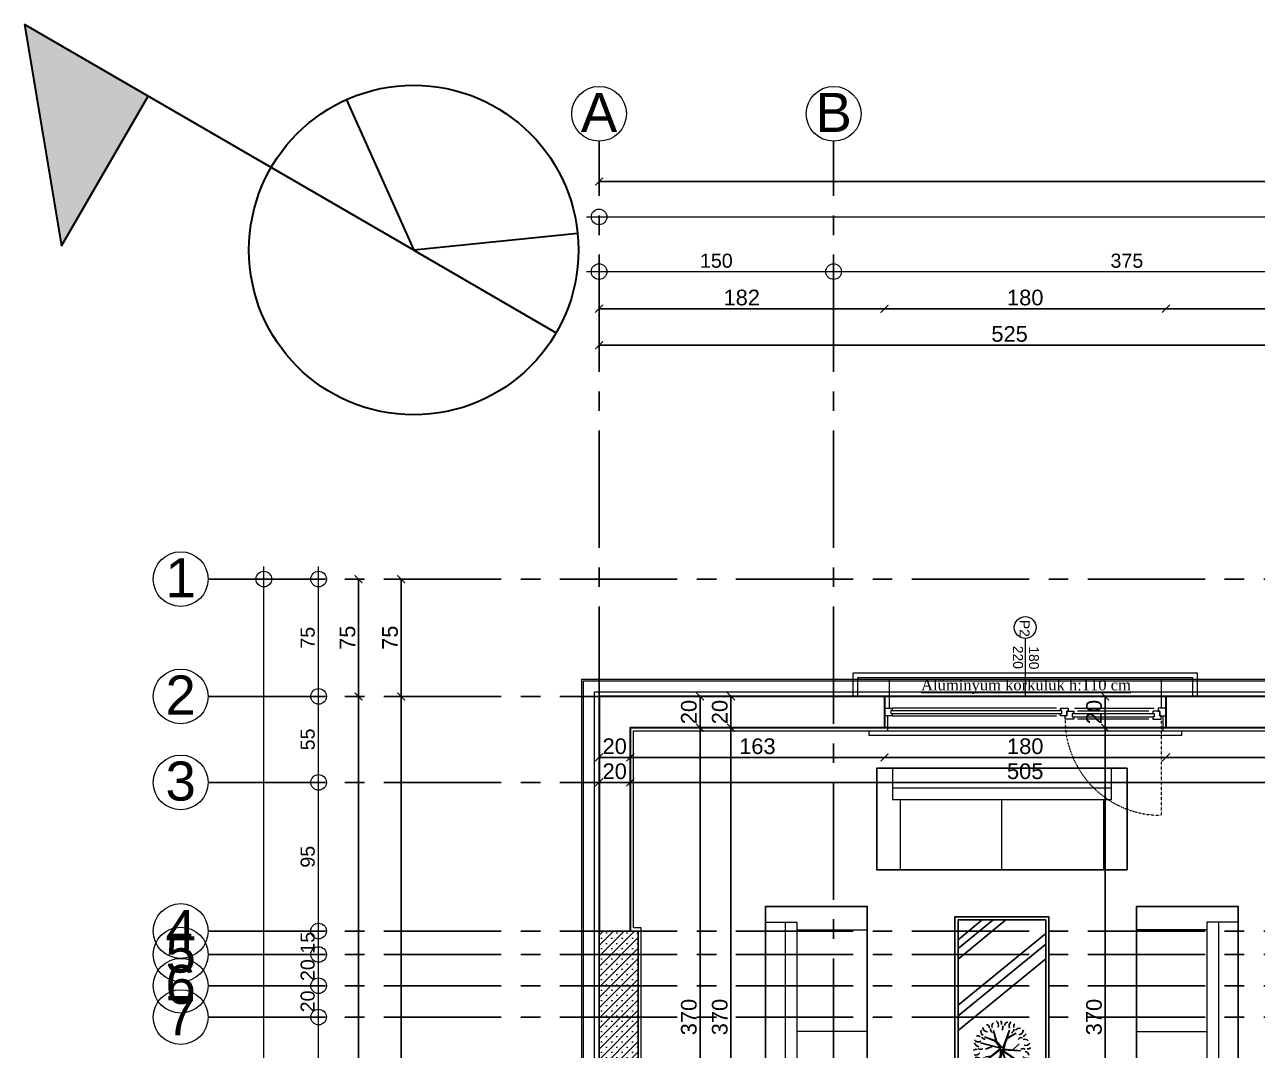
# Model space of a CAD drawing. Header units: millimetres. Extents: x 2778 to 13672, y 1832 to 5175.
# Drawn here: x 8289 to 9077, y 4519 to 5175 of the extents above; entities that cross this region are included whole.
import ezdxf

# ---------------------------------------------------------------- set-up
doc = ezdxf.new("R2010")
doc.units = ezdxf.units.MM
for name, pattern in [('CENTER2', [112.5, 75, -12.5, 12.5, -12.5]), ('DASHDOT2', [12.7, 6.35, -3.175, 0, -3.175]), ('DOTX2', [0.5, 0, -0.5])]:
    doc.linetypes.add(name, pattern=pattern)
for name, color, linetype in [('7-DCR-FRN', 8, 'Continuous'), ('İÇÖLÇÜ', 7, 'Continuous'), ('Panel', 7, 'Continuous'), ('Standart', 7, 'Continuous'), ('Ölçülendirme', 7, 'Continuous')]:
    doc.layers.add(name, color=color, linetype=linetype)
for name, color, linetype, lineweight in [('aks', 251, 'DASHDOT2', 35), ('duvar', 232, 'Continuous', 30), ('görünüş', 201, 'Continuous', 18), ('ince', 37, 'Continuous', 0), ('iz', 1, 'DOTX2', 20), ('pencere', 4, 'Continuous', 18), ('sıva dış', 30, 'Continuous', 9), ('sıva iç', 21, 'Continuous', 0), ('yalıtım', 107, 'Continuous', 0), ('yazı', 11, 'Continuous', 20), ('ÖLÇÜ İÇ', 7, 'Continuous', 9)]:
    doc.layers.add(name, color=color, linetype=linetype, lineweight=lineweight)
doc.styles.add('arial_1_18', font='arial.ttf', dxfattribs={"height": 0.2})
doc.styles.get("Standard").update_dxf_attribs({"font": 'arial.ttf'})
doc.styles.add('Times roman', font='times.ttf')
doc.dimstyles.new('zulay iç ölçü', dxfattribs={"dimtxt": 10, "dimasz": 5, "dimexe": 0.18, "dimexo": 0, "dimgap": 2, "dimtad": 3, "dimdec": 0, "dimzin": 0, "dimdsep": 46, "dimtxsty": 'Standard', "dimblk": 'ARCHTICK', "dimcen": 0.09, "dimse1": 1, "dimse2": 1, "dimadec": 0, "dimazin": 0, "dimtfac": 1, "dimtdec": 0, "dimtix": 1, "dimtofl": 0, "dimtmove": 0, "dimatfit": 3, "dimldrblk": 'ARCHTICK', "dimfxl": 1, "dimtolj": 1, "dimtzin": 0, "dimarcsym": 0})

# ---------------------------------------------------------------- blocks, each defined once
blk = doc.blocks.new('IDE242Entity413')
at = {"layer": 'Panel', "linetype": 'Continuous', "lineweight": 5}
h = blk.add_hatch(dxfattribs=at)
h.set_pattern_fill('SACNCR', color=163, scale=50, style=0)
h.set_pattern_definition([(45, (0, 0), (-3.314563, 3.314563), []), (45, (3.3146, 0), (-3.314563, 3.314563), [0, -4.6875])])
h.paths.add_polyline_path([(0, 1955), (0, 2105), (25, 2105), (25, 1955)])
blk = doc.blocks.new('IDE242Entity415')
at = {"layer": 'Panel', "color": 164, "linetype": 'Continuous', "lineweight": -3}
blk.add_lwpolyline([(25, 1955), (25, 2105)], dxfattribs=at)
blk = doc.blocks.new('IDE242Entity416')
at = {"layer": 'Panel', "color": 164, "linetype": 'Continuous', "lineweight": -3}
blk.add_lwpolyline([(25, 2105), (0, 2105)], dxfattribs=at)
blk = doc.blocks.new('IDE242Entity417')
at = {"layer": 'Panel', "color": 164, "linetype": 'Continuous', "lineweight": -3}
blk.add_lwpolyline([(0, 1955), (0, 2105)], dxfattribs=at)
blk = doc.blocks.new('IDE242Entity1386')
at = {"layer": 'Ölçülendirme', "color": 1, "linetype": 'Continuous', "lineweight": 5}
for points in [[(-8, 2693), (3268, 2693)], [(-8, 2658), (3268, 2658)]]:
    blk.add_lwpolyline(points, dxfattribs=at)
for centre in [(0, 2693), (0, 2658), (150, 2658)]:
    blk.add_circle(centre, 5, dxfattribs=at)
at = {"layer": 'Ölçülendirme', "color": 1, "linetype": 'Continuous', "lineweight": 5, "style": 'arial_1_18'}
for s, p in [('150', (64.51, 2660.5)), ('375', (327.01, 2660.5))]:
    blk.add_text(s, height=9, dxfattribs=at).set_placement(p)
blk = doc.blocks.new('_ArchTick')
at = {"color": 0, "linetype": 'ByBlock', "const_width": 0.15}
blk.add_lwpolyline([(-0.5, -0.5), (0.5, 0.5)], dxfattribs=at)
blk = doc.blocks.new('*D2696')
at = {"layer": 'Defpoints', "color": 0, "transparency": 16777216}
for p in [(8656.17, 5074.42), (8656.17, 5074.42), (13386.17, 5074.42)]:
    blk.add_point(p, dxfattribs=at)
at = {"layer": 'ÖLÇÜ İÇ', "color": 0, "lineweight": -2, "transparency": 16777216}
blk.add_line((13386.17, 5074.42), (8656.17, 5074.42), dxfattribs=at)
at = {"layer": 'ÖLÇÜ İÇ', "color": 0, "lineweight": -2, "transparency": 16777216, "xscale": 5, "yscale": 5, "zscale": 5, "rotation": 180}
blk.add_blockref('_ArchTick', (8656.17, 5074.42), dxfattribs=at)
at = {"layer": 'ÖLÇÜ İÇ', "color": 0, "lineweight": -2, "transparency": 16777216, "xscale": 5, "yscale": 5, "zscale": 5}
blk.add_blockref('_ArchTick', (13386.17, 5074.42), dxfattribs=at)
at = {"layer": 'ÖLÇÜ İÇ', "color": 0, "transparency": 16777216, "insert": (11021.17, 5081.52), "char_height": 10, "attachment_point": 5}
blk.add_mtext('\\A1;4730', dxfattribs=at)
blk = doc.blocks.new('IDE941Entity3925')
at = {"layer": 'Ölçülendirme', "color": 1, "linetype": 'Continuous', "lineweight": 5}
for points in [[(2877, -8), (2877, 2338)], [(2912, -8), (2912, 2338)]]:
    blk.add_lwpolyline(points, dxfattribs=at)
for centre in [(2877, 2330), (2912, 2330), (2912, 2255), (2912, 2200), (2912, 2105), (2912, 2090), (2912, 2070), (2912, 2050)]:
    blk.add_circle(centre, 5, dxfattribs=at)
at = {"layer": 'Ölçülendirme', "color": 1, "linetype": 'Continuous', "lineweight": 5, "style": 'arial_1_18'}
for s, p in [('75', (2909.5, 2285.51)), ('55', (2909.5, 2220.51)), ('95', (2909.5, 2145.51)), ('15', (2909.5, 2090.51)), ('20', (2909.5, 2073.01)), ('20', (2909.5, 2053.01))]:
    blk.add_text(s, height=9, rotation=90, dxfattribs=at).set_placement(p)
blk = doc.blocks.new('WWE')
at = {"layer": 'duvar'}
for p, q in [((1010460.07, -375776.08), (1010460.07, -375756.08)), ((1010640.07, -375776.08), (1010640.07, -375756.08))]:
    blk.add_line(p, q, dxfattribs=at)
at = {"layer": 'görünüş'}
for p, q in [((1010450.07, -375754.08), (1010450.07, -375751.08)), ((1010450.07, -375751.08), (1010650.07, -375751.08)), ((1010650.07, -375754.08), (1010650.07, -375751.08))]:
    blk.add_line(p, q, dxfattribs=at)
at = {"layer": 'ince'}
for p, q in [((1010519.07, -375763.08), (1010468.57, -375763.08)), ((1010519.07, -375765.08), (1010468.57, -375765.08)), ((1010471.07, -375761.58), (1010516.57, -375761.58)), ((1010471.07, -375766.58), (1010516.57, -375766.58)), ((1010635.07, -375765.08), (1010527.57, -375765.08)), ((1010635.07, -375767.08), (1010527.57, -375767.08)), ((1010635.07, -375763.58), (1010530.07, -375763.58)), ((1010518.57, -375768.58), (1010467.57, -375768.58)), ((1010530.07, -375768.58), (1010635.07, -375768.58))]:
    blk.add_line(p, q, dxfattribs=at)
at = {"layer": 'iz', "ltscale": 0.1}
for p, q in [((1010463.09, -375761.55), (1010463.09, -375700.05)), ((1010640.07, -375756.08), (1010460.07, -375756.08)), ((1010460.07, -375776.08), (1010640.07, -375776.08))]:
    blk.add_line(p, q, dxfattribs=at)
blk.add_arc((1010463.44, -375761.18), 61.13, 359.63152, 90.32293, dxfattribs=at)
at = {"layer": 'pencere'}
for p, q in [((1010464.07, -375763.58), (1010460.07, -375763.58)), ((1010468.57, -375761.58), (1010463.07, -375761.58)), ((1010463.07, -375761.58), (1010463.07, -375763.58)), ((1010463.07, -375763.58), (1010464.07, -375763.58)), ((1010464.07, -375766.58), (1010464.07, -375763.58)), ((1010464.07, -375763.58), (1010464.07, -375766.58)), ((1010465.07, -375766.58), (1010464.07, -375766.58)), ((1010464.07, -375766.58), (1010468.57, -375766.58)), ((1010465.07, -375768.58), (1010465.07, -375766.58)), ((1010467.57, -375765.08), (1010467.57, -375763.08)), ((1010467.57, -375763.08), (1010468.57, -375763.08)), ((1010468.57, -375765.08), (1010467.57, -375765.08)), ((1010468.57, -375763.08), (1010468.57, -375761.58)), ((1010468.57, -375766.58), (1010468.57, -375765.08)), ((1010519.07, -375763.08), (1010519.07, -375761.58)), ((1010519.07, -375761.58), (1010524.57, -375761.58)), ((1010520.07, -375763.08), (1010519.07, -375763.08)), ((1010519.07, -375766.58), (1010519.07, -375765.08)), ((1010519.07, -375765.08), (1010520.07, -375765.08)), ((1010523.57, -375766.58), (1010519.07, -375766.58)), ((1010520.07, -375765.08), (1010520.07, -375763.08)), ((1010522.57, -375768.58), (1010522.57, -375766.58)), ((1010522.57, -375766.58), (1010523.57, -375766.58)), ((1010523.57, -375766.58), (1010523.57, -375763.58)), ((1010523.57, -375763.58), (1010527.57, -375763.58)), ((1010524.57, -375763.58), (1010523.57, -375763.58)), ((1010523.57, -375763.58), (1010523.57, -375766.58)), ((1010524.57, -375761.58), (1010524.57, -375763.58)), ((1010527.57, -375765.08), (1010526.57, -375765.08)), ((1010526.57, -375765.08), (1010526.57, -375767.08)), ((1010526.57, -375767.08), (1010527.57, -375767.08)), ((1010527.57, -375763.58), (1010527.57, -375765.08)), ((1010527.57, -375767.08), (1010527.57, -375768.58)), ((1010635.07, -375765.08), (1010635.07, -375763.58)), ((1010635.07, -375763.58), (1010635.07, -375763.58)), ((1010635.07, -375763.58), (1010640.07, -375763.58)), ((1010636.07, -375765.08), (1010635.07, -375765.08)), ((1010635.07, -375768.58), (1010635.07, -375767.08)), ((1010635.07, -375767.08), (1010636.07, -375767.08)), ((1010636.07, -375767.08), (1010636.07, -375765.08)), ((1010460.07, -375768.58), (1010465.07, -375768.58)), ((1010527.57, -375768.58), (1010522.57, -375768.58)), ((1010640.07, -375768.58), (1010635.07, -375768.58)), ((1010635.07, -375768.58), (1010635.07, -375768.58))]:
    blk.add_line(p, q, dxfattribs=at)
at = {"layer": 'sıva dış'}
for p, q in [((1010463.07, -375787.08), (1010463.07, -375768.58)), ((1010637.07, -375787.08), (1010637.07, -375768.58))]:
    blk.add_line(p, q, dxfattribs=at)
at = {"layer": 'sıva iç'}
for p, q in [((1010462.07, -375763.58), (1010462.07, -375754.08)), ((1010638.07, -375763.58), (1010638.07, -375754.08))]:
    blk.add_line(p, q, dxfattribs=at)
at = {"layer": 'sıva iç', "color": 1}
for p, q in [((1010440.07, -375791.08), (1010440.07, -375776.08)), ((1010443.07, -375788.08), (1010443.07, -375776.08)), ((1010450.07, -375776.08), (1010450.07, -375776.08)), ((1010657.07, -375776.08), (1010657.07, -375788.08)), ((1010660.07, -375776.08), (1010660.07, -375791.08)), ((1010462.68, -375791.08), (1010440.07, -375791.08)), ((1010462.68, -375788.08), (1010443.07, -375788.08)), ((1010657.07, -375788.08), (1010462.68, -375788.08)), ((1010660.07, -375791.08), (1010462.68, -375791.08))]:
    blk.add_line(p, q, dxfattribs=at)
at = {"layer": 'yazı'}
blk.add_line((1010550.07, -375813.13), (1010550.07, -375776.08), dxfattribs=at)
blk.add_circle((1010550.07, -375820.13), 7, dxfattribs=at)
at = {"layer": 'yazı', "style": 'Times roman'}
blk.add_text('%%UAlüminyum korkuluk h:110 cm', height=6.9967, rotation=180, dxfattribs=at).set_placement((1010616.65, -375779.95))
at = {"layer": 'yazı'}
for s, p in [('180', (1010547.68, -375808.07)), ('220', (1010557.83, -375808.39)), ('P2', (1010553.61, -375824.95))]:
    blk.add_text(s, height=6.328, rotation=90, dxfattribs=at).set_placement(p)
blk = doc.blocks.new('*U35')
at = {"layer": '7-DCR-FRN'}
for p, q in [((-13.15, 58), (-28, 45.86)), ((-0.88, 58), (-28, 35.83)), ((-6.49, 58), (-28, 40.42)), ((28, 58), (-28, 58)), ((-28, 58), (-28, -58)), ((28, -58), (28, 58)), ((0, 24.95), (-10.54, 32.22)), ((-10.54, 32.22), (-0.13, 25.6)), ((-5.99, 29.58), (-7.12, 33.35)), ((-0.13, 25.6), (-2.57, 31.88)), ((-2.57, 31.88), (0.26, 25.6)), ((0.26, 25.6), (1.41, 37.17)), ((6.31, 36.53), (0.64, 29.93)), ((0.64, 29.93), (4.84, 31.63)), ((1.67, 37.69), (0.65, 24.69)), ((0.65, 24.69), (11.81, 33.07)), ((11.81, 33.07), (0.78, 24.08)), ((1.41, 37.17), (1.16, 29.54)), ((1.16, 29.54), (6.31, 36.53)), ((-1.17, 24.69), (-12.05, 25.72)), ((-12.05, 25.72), (0, 24.95)), ((-6.77, 25.25), (-11.09, 21.12)), ((-4.89, 12.51), (-0.78, 24.56)), ((-0.65, 23.95), (-4.89, 12.51)), ((-0.78, 24.56), (-3.46, 17.28)), ((-2.81, 18.14), (-1.17, 24.69)), ((2.56, 20.36), (-0.65, 23.95)), ((3.38, 19.62), (0.39, 23.95)), ((0.39, 23.95), (2.56, 20.36)), ((13.61, 20.5), (0.65, 24.08)), ((0.65, 24.08), (4.25, 19.5)), ((0.78, 24.08), (13.61, 20.5)), ((5.63, 22.62), (10.52, 24.7)), ((6.96, 29.2), (10.52, 29.43)), ((-9.22, 14.41), (-2.81, 18.14)), ((-3.46, 17.28), (-9.22, 14.41)), ((5.38, 12.78), (3.38, 19.62)), ((11.05, 16.64), (3.99, 19.24)), ((3.99, 19.24), (5.38, 12.78)), ((4.25, 19.5), (11.05, 16.64)), ((28, 12.76), (-28, -33.02)), ((28, 3.34), (-28, -42.44)), ((28, -3.59), (-28, -49.37)), ((28, -33.01), (-2.56, -58)), ((28, -39.69), (5.6, -58)), ((28, -45.34), (12.52, -58)), ((-28, -58), (28, -58))]:
    blk.add_line(p, q, dxfattribs=at)
blk.add_lwpolyline([(-30, 60), (-30, -60), (30, -60), (30, 60)], close=True, dxfattribs=at)
blk.add_lwpolyline([(-30, 60), (-30, -60), (30, -60), (30, 60)], close=True, dxfattribs=at)
at = {"layer": '7-DCR-FRN', "extrusion": (0, 0, -1)}
for centre, major_axis, start_param, end_param in [((-10.42, 37.44), (1.76, 1.76), -0.540488, 0.582887), ((-9.63, 40.39), (2.99, 2.99), 0.495607, 1.356514), ((0.32, 41.56), (2.97, 2.97), 3.119665, 4.17552), ((-1.97, 41.19), (1.37, 1.37), -0.168576, 1.180577), ((2.26, 37.93), (-1.73, 1.73), 4.894894, 6.209265), ((0.94, 42.5), (2.13, 2.13), 0.99899, 2.174975), ((7.63, 39.52), (-2.18, 2.18), 4.963816, 6.399957), ((6.98, 39.87), (-1.18, 1.18), 1.775821, 3.472355), ((-15.38, 31.6), (-1.17, 1.17), 0.260288, 1.930326), ((-10.78, 35.44), (-1.67, 1.67), 4.494462, 5.97098), ((-12.71, 29.84), (-1.73, 1.73), 0.71489, 2.029848), ((-8.38, 39.81), (3.08, 3.08), 2.534785, 3.58455), ((-5.15, 37.17), (1.5, 1.5), 2.597457, 4.255739), ((5.86, 36.89), (1.46, 1.46), 0.588849, 2.139269), ((10.9, 35.62), (-1.52, 1.52), 5.94085, 7.533141), ((11.13, 32.71), (-1.65, 1.65), 2.748968, 4.071251), ((10.51, 36.89), (-2.14, 2.14), 2.412933, 3.806953), ((15.17, 33.03), (0.963, 0.963), 3.637708, 5.574611), ((-16.74, 22.85), (1.17, 1.17), 4.417954, 5.883919), ((-16, 27.21), (-2.4, 2.4), 0.343258, 1.666965), ((-14.78, 28.65), (1.72, 1.72), 2.359421, 3.812742), ((-13.29, 26.69), (1.7, 1.7), 1.811769, 3.074319), ((13.49, 22.17), (-1.83, 1.83), 0.269504, 1.469985), ((15.94, 32.92), (2.21, 2.21), 2.001057, 3.151731), ((16.74, 25.48), (2.09, 2.09), 4.465952, 5.85576), ((16.53, 27.04), (1.65, 1.65), 1.556652, 2.67951), ((-15.15, 19.26), (2.13, 2.13), 4.435356, 5.7884), ((-14.51, 21.04), (1.97, 1.97), 2.029873, 3.258277), ((-13.63, 14.85), (1.1, 1.1), 3.912813, 5.455212), ((-12.55, 19.63), (-1.68, 1.68), 2.857787, 4.168751), ((10.84, 15.96), (1.63, 1.63), -0.835936, 0.386912), ((15.1, 17.31), (-1.9, 1.9), 0.1729, 1.85548), ((15.62, 18.16), (-1.52, 1.52), 3.608489, 4.799895), ((14.15, 19.74), (2.41, 2.41), -0.596761, 0.530229), ((-10.22, 11.93), (-2.53, 2.53), 5.610896, 6.838603), ((-11.12, 14.28), (-2.11, 2.11), 3.030383, 4.209272), ((-9.53, 9.98), (1.4, 1.4), 0.378865, 1.679355), ((-5.56, 12), (-1.53, 1.53), 5.385771, 6.799513), ((-9.2, 9.93), (-3.22, 3.22), 2.096822, 3.023848), ((-4.24, 9.84), (-1.84, 1.84), 2.447851, 3.758583), ((1.67, 10.9), (1.64, 1.64), 3.381045, 4.65182), ((2.08, 7.93), (1.36, 1.36), 3.048732, 4.380826), ((5.54, 9.37), (2.37, 2.37), 2.915554, 4.30502), ((3.55, 9.86), (-1.98, 1.98), 1.99053, 3.233966), ((4.4, 11.7), (2.09, 2.09), -0.212594, 0.90159), ((9.55, 10.6), (-1.07, 1.07), 3.690915, 5.731825), ((9.15, 10.24), (-2.32, 2.32), 0.812708, 2.215848), ((11.02, 13.49), (-1.7, 1.7), 1.193932, 2.764391)]:
    blk.add_ellipse(centre, major_axis=major_axis, ratio=1, start_param=start_param, end_param=end_param, dxfattribs=at)
blk = doc.blocks.new('*U27')
at = {"layer": '7-DCR-FRN'}
blk.add_lwpolyline([(0, 10), (160, 10), (160, 75), (0, 75)], close=True, dxfattribs=at)
at = {"layer": '7-DCR-FRN', "lineweight": 9, "flags": 128}
blk.add_lwpolyline([(0, 10), (160, 10), (160, 75), (0, 75)], close=True, dxfattribs=at)
blk.add_lwpolyline([(0, 10), (160, 10), (160, 75), (0, 75)], close=True, dxfattribs=at)
for points in [[(10, 55), (10, 75)], [(150, 75), (150, 75), (150, 55), (150, 55)], [(150, 62.5), (10, 62.5)], [(150, 55), (10, 55)], [(15, 55), (15, 10)], [(80, 10), (80, 55)], [(145, 55), (145, 10)]]:
    blk.add_lwpolyline(points, dxfattribs=at)
blk = doc.blocks.new('*D2855')
at = {"layer": 'Defpoints', "color": 0, "transparency": 16777216}
for p in [(8720.74, 4745.23), (8720.74, 4725.23), (8720.74, 4725.23)]:
    blk.add_point(p, dxfattribs=at)
at = {"layer": 'ÖLÇÜ İÇ', "color": 0, "lineweight": -2, "transparency": 16777216}
blk.add_line((8720.74, 4745.23), (8720.74, 4725.23), dxfattribs=at)
at = {"layer": 'ÖLÇÜ İÇ', "color": 0, "lineweight": -2, "transparency": 16777216, "xscale": 5, "yscale": 5, "zscale": 5}
for p, rotation in [((8720.74, 4745.23), 90), ((8720.74, 4725.23), 270)]:
    blk.add_blockref('_ArchTick', p, dxfattribs=dict(at, rotation=rotation))
at = {"layer": 'ÖLÇÜ İÇ', "color": 0, "transparency": 16777216, "insert": (8713.64, 4735.23), "char_height": 10, "attachment_point": 5, "rotation": 90}
blk.add_mtext('\\A1;20', dxfattribs=at)
blk = doc.blocks.new('*D2856')
at = {"layer": 'Defpoints', "color": 0, "transparency": 16777216}
for p in [(8720.74, 4725.23), (8720.74, 4355.23), (8720.74, 4355.23)]:
    blk.add_point(p, dxfattribs=at)
at = {"layer": 'ÖLÇÜ İÇ', "color": 0, "lineweight": -2, "transparency": 16777216}
blk.add_line((8720.74, 4725.23), (8720.74, 4355.23), dxfattribs=at)
at = {"layer": 'ÖLÇÜ İÇ', "color": 0, "lineweight": -2, "transparency": 16777216, "xscale": 5, "yscale": 5, "zscale": 5}
for p, rotation in [((8720.74, 4725.23), 90), ((8720.74, 4355.23), 270)]:
    blk.add_blockref('_ArchTick', p, dxfattribs=dict(at, rotation=rotation))
at = {"layer": 'ÖLÇÜ İÇ', "color": 0, "transparency": 16777216, "insert": (8713.63, 4540.23), "char_height": 10, "attachment_point": 5, "rotation": 90}
blk.add_mtext('\\A1;370', dxfattribs=at)
blk = doc.blocks.new('*D2871')
at = {"layer": 'Defpoints', "color": 0, "transparency": 16777216}
for p in [(8740.5, 4725.23), (8740.5, 4725.23), (8740.5, 4355.23)]:
    blk.add_point(p, dxfattribs=at)
at = {"layer": 'ÖLÇÜ İÇ', "color": 0, "lineweight": -2, "transparency": 16777216}
blk.add_line((8740.5, 4355.23), (8740.5, 4725.23), dxfattribs=at)
at = {"layer": 'ÖLÇÜ İÇ', "color": 0, "lineweight": -2, "transparency": 16777216, "xscale": 5, "yscale": 5, "zscale": 5}
for p, rotation in [((8740.5, 4725.23), 90), ((8740.5, 4355.23), 270)]:
    blk.add_blockref('_ArchTick', p, dxfattribs=dict(at, rotation=rotation))
at = {"layer": 'ÖLÇÜ İÇ', "color": 0, "transparency": 16777216, "insert": (8733.39, 4540.23), "char_height": 10, "attachment_point": 5, "rotation": 90}
blk.add_mtext('\\A1;370', dxfattribs=at)
blk = doc.blocks.new('*D2872')
at = {"layer": 'Defpoints', "color": 0, "transparency": 16777216}
for p in [(8740.5, 4745.23), (8740.5, 4745.23), (8740.5, 4725.23)]:
    blk.add_point(p, dxfattribs=at)
at = {"layer": 'ÖLÇÜ İÇ', "color": 0, "lineweight": -2, "transparency": 16777216}
blk.add_line((8740.5, 4725.23), (8740.5, 4745.23), dxfattribs=at)
at = {"layer": 'ÖLÇÜ İÇ', "color": 0, "lineweight": -2, "transparency": 16777216, "xscale": 5, "yscale": 5, "zscale": 5}
for p, rotation in [((8740.5, 4745.23), 90), ((8740.5, 4725.23), 270)]:
    blk.add_blockref('_ArchTick', p, dxfattribs=dict(at, rotation=rotation))
at = {"layer": 'ÖLÇÜ İÇ', "color": 0, "transparency": 16777216, "insert": (8733.39, 4735.23), "char_height": 10, "attachment_point": 5, "rotation": 90}
blk.add_mtext('\\A1;20', dxfattribs=at)
blk = doc.blocks.new('*D2873')
at = {"layer": 'Defpoints', "color": 0, "transparency": 16777216}
for p in [(8656.17, 4706.22), (8676.17, 4706.22), (8676.17, 4706.22)]:
    blk.add_point(p, dxfattribs=at)
at = {"layer": 'ÖLÇÜ İÇ', "color": 0, "lineweight": -2, "transparency": 16777216}
blk.add_line((8656.17, 4706.22), (8676.17, 4706.22), dxfattribs=at)
at = {"layer": 'ÖLÇÜ İÇ', "color": 0, "lineweight": -2, "transparency": 16777216, "xscale": 5, "yscale": 5, "zscale": 5, "rotation": 180}
blk.add_blockref('_ArchTick', (8656.17, 4706.22), dxfattribs=at)
at = {"layer": 'ÖLÇÜ İÇ', "color": 0, "lineweight": -2, "transparency": 16777216, "xscale": 5, "yscale": 5, "zscale": 5}
blk.add_blockref('_ArchTick', (8676.17, 4706.22), dxfattribs=at)
at = {"layer": 'ÖLÇÜ İÇ', "color": 0, "transparency": 16777216, "insert": (8666.17, 4713.33), "char_height": 10, "attachment_point": 5}
blk.add_mtext('\\A1;20', dxfattribs=at)
blk = doc.blocks.new('*D2874')
at = {"layer": 'Defpoints', "color": 0, "transparency": 16777216}
for p in [(8838.67, 4725.23), (8676.17, 4706.22), (8838.67, 4706.22)]:
    blk.add_point(p, dxfattribs=at)
at = {"layer": 'ÖLÇÜ İÇ', "color": 0, "lineweight": -2, "transparency": 16777216}
blk.add_line((8676.17, 4706.22), (8838.67, 4706.22), dxfattribs=at)
at = {"layer": 'ÖLÇÜ İÇ', "color": 0, "lineweight": -2, "transparency": 16777216, "xscale": 5, "yscale": 5, "zscale": 5, "rotation": 180}
blk.add_blockref('_ArchTick', (8676.17, 4706.22), dxfattribs=at)
at = {"layer": 'ÖLÇÜ İÇ', "color": 0, "lineweight": -2, "transparency": 16777216, "xscale": 5, "yscale": 5, "zscale": 5}
blk.add_blockref('_ArchTick', (8838.67, 4706.22), dxfattribs=at)
at = {"layer": 'ÖLÇÜ İÇ', "color": 0, "transparency": 16777216, "insert": (8757.42, 4713.33), "char_height": 10, "attachment_point": 5}
blk.add_mtext('\\A1;163', dxfattribs=at)
blk = doc.blocks.new('*D2875')
at = {"layer": 'Defpoints', "color": 0, "transparency": 16777216}
for p in [(8838.67, 4725.23), (9018.67, 4725.23), (9018.67, 4706.22)]:
    blk.add_point(p, dxfattribs=at)
at = {"layer": 'ÖLÇÜ İÇ', "color": 0, "lineweight": -2, "transparency": 16777216}
blk.add_line((8838.67, 4706.22), (9018.67, 4706.22), dxfattribs=at)
at = {"layer": 'ÖLÇÜ İÇ', "color": 0, "lineweight": -2, "transparency": 16777216, "xscale": 5, "yscale": 5, "zscale": 5, "rotation": 180}
blk.add_blockref('_ArchTick', (8838.67, 4706.22), dxfattribs=at)
at = {"layer": 'ÖLÇÜ İÇ', "color": 0, "lineweight": -2, "transparency": 16777216, "xscale": 5, "yscale": 5, "zscale": 5}
blk.add_blockref('_ArchTick', (9018.67, 4706.22), dxfattribs=at)
at = {"layer": 'ÖLÇÜ İÇ', "color": 0, "transparency": 16777216, "insert": (8928.67, 4713.33), "char_height": 10, "attachment_point": 5}
blk.add_mtext('\\A1;180', dxfattribs=at)
blk = doc.blocks.new('*D2876')
at = {"layer": 'Defpoints', "color": 0, "transparency": 16777216}
for p in [(9018.67, 4725.23), (9181.17, 4725.23), (9181.17, 4706.22)]:
    blk.add_point(p, dxfattribs=at)
at = {"layer": 'ÖLÇÜ İÇ', "color": 0, "lineweight": -2, "transparency": 16777216}
blk.add_line((9018.67, 4706.22), (9181.17, 4706.22), dxfattribs=at)
at = {"layer": 'ÖLÇÜ İÇ', "color": 0, "lineweight": -2, "transparency": 16777216, "xscale": 5, "yscale": 5, "zscale": 5, "rotation": 180}
blk.add_blockref('_ArchTick', (9018.67, 4706.22), dxfattribs=at)
at = {"layer": 'ÖLÇÜ İÇ', "color": 0, "lineweight": -2, "transparency": 16777216, "xscale": 5, "yscale": 5, "zscale": 5}
blk.add_blockref('_ArchTick', (9181.17, 4706.22), dxfattribs=at)
at = {"layer": 'ÖLÇÜ İÇ', "color": 0, "transparency": 16777216, "insert": (9099.92, 4713.33), "char_height": 10, "attachment_point": 5}
blk.add_mtext('\\A1;163', dxfattribs=at)
blk = doc.blocks.new('*D2886')
at = {"layer": 'Defpoints', "color": 0, "transparency": 16777216}
for p in [(8656.17, 4690.23), (8676.17, 4690.23), (8676.17, 4690.23)]:
    blk.add_point(p, dxfattribs=at)
at = {"layer": 'ÖLÇÜ İÇ', "color": 0, "lineweight": -2, "transparency": 16777216}
blk.add_line((8656.17, 4690.23), (8676.17, 4690.23), dxfattribs=at)
at = {"layer": 'ÖLÇÜ İÇ', "color": 0, "lineweight": -2, "transparency": 16777216, "xscale": 5, "yscale": 5, "zscale": 5, "rotation": 180}
blk.add_blockref('_ArchTick', (8656.17, 4690.23), dxfattribs=at)
at = {"layer": 'ÖLÇÜ İÇ', "color": 0, "lineweight": -2, "transparency": 16777216, "xscale": 5, "yscale": 5, "zscale": 5}
blk.add_blockref('_ArchTick', (8676.17, 4690.23), dxfattribs=at)
at = {"layer": 'ÖLÇÜ İÇ', "color": 0, "transparency": 16777216, "insert": (8666.17, 4697.34), "char_height": 10, "attachment_point": 5}
blk.add_mtext('\\A1;20', dxfattribs=at)
blk = doc.blocks.new('*D2887')
at = {"layer": 'Defpoints', "color": 0, "transparency": 16777216}
for p in [(8676.17, 4690.23), (9181.17, 4690.23), (9181.17, 4690.23)]:
    blk.add_point(p, dxfattribs=at)
at = {"layer": 'ÖLÇÜ İÇ', "color": 0, "lineweight": -2, "transparency": 16777216}
blk.add_line((8676.17, 4690.23), (9181.17, 4690.23), dxfattribs=at)
at = {"layer": 'ÖLÇÜ İÇ', "color": 0, "lineweight": -2, "transparency": 16777216, "xscale": 5, "yscale": 5, "zscale": 5, "rotation": 180}
blk.add_blockref('_ArchTick', (8676.17, 4690.23), dxfattribs=at)
at = {"layer": 'ÖLÇÜ İÇ', "color": 0, "lineweight": -2, "transparency": 16777216, "xscale": 5, "yscale": 5, "zscale": 5}
blk.add_blockref('_ArchTick', (9181.17, 4690.23), dxfattribs=at)
at = {"layer": 'ÖLÇÜ İÇ', "color": 0, "transparency": 16777216, "insert": (8928.67, 4697.34), "char_height": 10, "attachment_point": 5}
blk.add_mtext('\\A1;505', dxfattribs=at)
blk = doc.blocks.new('*D2953')
at = {"layer": 'Defpoints', "color": 0, "transparency": 16777216}
for p in [(8979.77, 4745.23), (8979.77, 4725.23), (8979.77, 4725.23)]:
    blk.add_point(p, dxfattribs=at)
at = {"layer": 'ÖLÇÜ İÇ', "color": 0, "lineweight": -2, "transparency": 16777216}
blk.add_line((8979.77, 4745.23), (8979.77, 4725.23), dxfattribs=at)
at = {"layer": 'ÖLÇÜ İÇ', "color": 0, "lineweight": -2, "transparency": 16777216, "xscale": 5, "yscale": 5, "zscale": 5}
for p, rotation in [((8979.77, 4745.23), 90), ((8979.77, 4725.23), 270)]:
    blk.add_blockref('_ArchTick', p, dxfattribs=dict(at, rotation=rotation))
at = {"layer": 'ÖLÇÜ İÇ', "color": 0, "transparency": 16777216, "insert": (8972.67, 4735.23), "char_height": 10, "attachment_point": 5, "rotation": 90}
blk.add_mtext('\\A1;20', dxfattribs=at)
blk = doc.blocks.new('*D2954')
at = {"layer": 'Defpoints', "color": 0, "transparency": 16777216}
for p in [(8979.77, 4725.23), (8979.77, 4355.23), (8979.77, 4355.23)]:
    blk.add_point(p, dxfattribs=at)
at = {"layer": 'ÖLÇÜ İÇ', "color": 0, "lineweight": -2, "transparency": 16777216}
blk.add_line((8979.77, 4725.23), (8979.77, 4355.23), dxfattribs=at)
at = {"layer": 'ÖLÇÜ İÇ', "color": 0, "lineweight": -2, "transparency": 16777216, "xscale": 5, "yscale": 5, "zscale": 5}
for p, rotation in [((8979.77, 4725.23), 90), ((8979.77, 4355.23), 270)]:
    blk.add_blockref('_ArchTick', p, dxfattribs=dict(at, rotation=rotation))
at = {"layer": 'ÖLÇÜ İÇ', "color": 0, "transparency": 16777216, "insert": (8972.67, 4540.23), "char_height": 10, "attachment_point": 5, "rotation": 90}
blk.add_mtext('\\A1;370', dxfattribs=at)

msp = doc.modelspace()

# ---------------------------------------------------------------- hatches: boundary and pattern name
at = {"layer": 'ÖLÇÜ İÇ', "lineweight": 30}
h = msp.add_hatch(color=3, dxfattribs=at)
h.dxf.hatch_style = 1
h.paths.add_polyline_path([(8288.91, 5174.72), (8312.48, 5033.31), (8367.89, 5128.96)])

# ---------------------------------------------------------------- linework, layer by layer
at = {"layer": 'aks', "color": 251, "linetype": 'CENTER2', "lineweight": -3}
for points in [[(8656.17, 2140.23), (8656.17, 5100.23)], [(8806.17, 2140.23), (8806.17, 5100.23)], [(8406.17, 4820.23), (13636.17, 4820.23)], [(8406.17, 4745.23), (13636.17, 4745.23)], [(8406.17, 4690.23), (13636.17, 4690.23)], [(8406.17, 4595.23), (13636.17, 4595.23)], [(8406.17, 4580.23), (13636.17, 4580.23)], [(8406.17, 4560.23), (13636.17, 4560.23)], [(8406.17, 4540.23), (13636.17, 4540.23)]]:
    msp.add_lwpolyline(points, dxfattribs=at)
at = {"layer": 'aks', "color": 30, "linetype": 'Continuous', "lineweight": 5}
for centre in [(8656.17, 5117.73), (8806.17, 5117.73), (8388.67, 4820.23), (8388.67, 4745.23), (8388.67, 4690.23), (8388.67, 4595.23), (8388.67, 4580.23), (8388.67, 4560.23), (8388.67, 4540.23)]:
    msp.add_circle(centre, 17.5, dxfattribs=at)
at = {"layer": 'duvar', "lineweight": 30}
for points in [[(9201.17, 4690.23), (9201.17, 4745.23), (8656.17, 4745.23), (8656.17, 4595.23)], [(9181.17, 4690.23), (9181.17, 4725.23), (8676.17, 4725.23), (8676.17, 4595.23)]]:
    msp.add_lwpolyline(points, dxfattribs=at)
at = {"layer": 'İÇÖLÇÜ'}
for p, q in [((8656.17, 4993.09), (8838.67, 4993.09)), ((8838.67, 4993.09), (9018.67, 4993.09)), ((9018.67, 4993.09), (9181.17, 4993.09)), ((9181.17, 4969.82), (8656.17, 4969.82)), ((8502.41, 4820.23), (8502.41, 4745.23)), ((8529.65, 4745.23), (8529.65, 4820.23)), ((8502.41, 4745.23), (8502.41, 4255.23)), ((8529.65, 2565.23), (8529.65, 4745.23))]:
    msp.add_line(p, q, dxfattribs=at)
at = {"layer": 'sıva dış'}
for p, q in [((8653.17, 2562.23), (8653.17, 4748.23)), ((8653.17, 4748.23), (9204.17, 4748.23))]:
    msp.add_line(p, q, dxfattribs=at)
at = {"layer": 'sıva iç'}
msp.add_lwpolyline([(8678.17, 4723.23), (9179.17, 4723.23), (9179.17, 4538.23), (9194.17, 4538.23), (9194.17, 4247.23), (9073.17, 4247.23), (9073.17, 4357.23), (8678.17, 4357.23), (8678.17, 4443.23), (8683.17, 4443.23), (8683.17, 4597.23), (8678.17, 4597.23)], close=True, dxfattribs=at)
at = {"layer": 'yalıtım'}
for p, q in [((8645.17, 2554.23), (8645.17, 4756.23)), ((8645.17, 4756.23), (9212.17, 4756.23)), ((8646.17, 2555.23), (8646.17, 4755.23)), ((8646.17, 4755.23), (9211.17, 4755.23))]:
    msp.add_line(p, q, dxfattribs=at)
at = {"layer": 'ÖLÇÜ İÇ', "color": 3, "lineweight": 30}
for p, q in [((8537.69, 5030.6), (8288.91, 5174.72)), ((8288.91, 5174.72), (8312.48, 5033.31)), ((8312.48, 5033.31), (8367.89, 5128.96)), ((8494.66, 5126.75), (8537.69, 5030.6)), ((8642.51, 5041.09), (8537.69, 5030.6)), ((8537.69, 5030.6), (8628.84, 4977.79))]:
    msp.add_line(p, q, dxfattribs=at)
msp.add_circle((8537.69, 5030.6), 105.34, dxfattribs=at)

# ---------------------------------------------------------------- block references
at = {"rotation": 180}
msp.add_blockref('*U35', (8913.76, 4544.33), dxfattribs=at)
at = {"layer": '7-DCR-FRN', "xscale": -1}
msp.add_blockref('*U27', (8993.76, 4624.34), dxfattribs=at)
at = {"layer": '7-DCR-FRN', "rotation": 90}
msp.add_blockref('*U27', (8837.68, 4451), dxfattribs=at)
at = {"layer": '7-DCR-FRN', "xscale": -1, "rotation": 270}
msp.add_blockref('*U27', (8989.84, 4451), dxfattribs=at)
at = {"layer": 'İÇÖLÇÜ', "xscale": 5, "yscale": 5, "zscale": 5}
for p, rotation in [((8656.17, 4993.09), 180), ((8838.67, 4993.09), 180), ((9018.67, 4993.09), 180), ((8656.17, 4969.82), 180), ((8502.41, 4820.23), 90), ((8529.65, 4820.23), 90), ((8502.41, 4745.23), 270), ((8502.41, 4745.23), 90), ((8529.65, 4745.23), 90), ((8529.65, 4745.23), 270)]:
    msp.add_blockref('_ArchTick', p, dxfattribs=dict(at, rotation=rotation))
for p in [(8838.67, 4993.09), (9018.67, 4993.09)]:
    msp.add_blockref('_ArchTick', p, dxfattribs=at)
at = {"layer": 'Panel'}
for name in ['IDE242Entity413', 'IDE242Entity416', 'IDE242Entity417', 'IDE242Entity415']:
    msp.add_blockref(name, (8656.17, 2490.23), dxfattribs=at)
at = {"layer": 'Standart'}
for name, p in [('IDE242Entity1386', (8656.17, 2358.8)), ('IDE941Entity3925', (5564.85, 2490.23))]:
    msp.add_blockref(name, p, dxfattribs=at)
at = {"layer": 'sıva iç', "rotation": 180}
msp.add_blockref('WWE', (1019478.74, -371030.84), dxfattribs=at)

# ---------------------------------------------------------------- texts
at = {"layer": 'aks', "color": 1, "linetype": 'Continuous', "lineweight": 5, "style": 'arial_1_18'}
for s, p in [('A', (8644.53, 5106.11)), ('B', (8794.53, 5106.11)), ('1', (8378.96, 4808.61)), ('2', (8378.96, 4733.61)), ('3', (8378.96, 4678.61)), ('4', (8378.96, 4583.61)), ('5', (8378.96, 4568.61)), ('6', (8378.96, 4548.61)), ('7', (8378.96, 4528.61))]:
    msp.add_text(s, height=25, dxfattribs=at).set_placement(p)
at = {"layer": 'İÇÖLÇÜ', "char_height": 10, "attachment_point": 5}
for s, insert in [('\\A1;182', (8747.42, 5000.2)), ('\\A1;180', (8928.67, 5000.2)), ('\\A1;525', (8918.67, 4976.93))]:
    msp.add_mtext(s, dxfattribs=dict(at, insert=insert))
at = {"layer": 'İÇÖLÇÜ', "char_height": 10, "attachment_point": 5, "rotation": 90}
for insert in [(8495.33, 4782.73), (8522.56, 4782.73)]:
    msp.add_mtext('\\A1;75', dxfattribs=dict(at, insert=insert))

# ---------------------------------------------------------------- dimensions: what is measured, and where the dimension line sits
at = {"layer": 'ÖLÇÜ İÇ', "color": 1}
dim = msp.add_linear_dim(base=(8656.17, 5074.42), p1=(13386.17, 5074.42), p2=(8656.17, 5074.42), dimstyle='zulay iç ölçü', dxfattribs=at)
dim.commit()
dim.dimension.update_dxf_attribs({"geometry": '*D2696', "text_midpoint": (11021.17, 5081.52)})
at = {"layer": 'ÖLÇÜ İÇ'}
for base, p1, p2, picture, middle in [((8720.74, 4725.23), (8720.74, 4745.23), (8720.74, 4725.23), '*D2855', (8713.64, 4735.23)), ((8979.77, 4725.23), (8979.77, 4745.23), (8979.77, 4725.23), '*D2953', (8972.67, 4735.23))]:
    dim = msp.add_linear_dim(base=base, p1=p1, p2=p2, angle=270, dimstyle='zulay iç ölçü', dxfattribs=at)
    dim.commit()
    dim.dimension.update_dxf_attribs({"geometry": picture, "text_midpoint": middle})
for base, p1, p2, picture, middle in [((8740.5, 4745.23), (8740.5, 4725.23), (8740.5, 4745.23), '*D2872', (8733.39, 4735.23)), ((8720.74, 4355.23), (8720.74, 4725.23), (8720.74, 4355.23), '*D2856', (8713.63, 4540.23)), ((8740.5, 4725.23), (8740.5, 4355.23), (8740.5, 4725.23), '*D2871', (8733.39, 4540.23)), ((8979.77, 4355.23), (8979.77, 4725.23), (8979.77, 4355.23), '*D2954', (8972.67, 4540.23))]:
    dim = msp.add_linear_dim(base=base, p1=p1, p2=p2, angle=270, dimstyle='zulay iç ölçü', override={"dimtmove": 1}, dxfattribs=at)
    dim.commit()
    dim.dimension.update_dxf_attribs({"geometry": picture, "text_midpoint": middle})
for base, p1, p2, picture, middle in [((8838.66967143, 4706.22198779), (8676.16967143, 4706.22198779), (8838.66967143, 4725.23434904), '*D2874', (8757.41967143, 4713.33112831)), ((9018.67, 4706.22), (8838.67, 4725.23), (9018.67, 4725.23), '*D2875', (8928.67, 4713.33)), ((9181.16967143, 4706.22198779), (9018.66967143, 4725.23434904), (9181.16967143, 4725.23434904), '*D2876', (9099.91967143, 4713.33112831)), ((9181.17, 4690.23), (8676.17, 4690.23), (9181.17, 4690.23), '*D2887', (8928.67, 4697.34))]:
    dim = msp.add_linear_dim(base=base, p1=p1, p2=p2, dimstyle='zulay iç ölçü', override={"dimtmove": 1}, dxfattribs=at)
    dim.commit()
    dim.dimension.update_dxf_attribs({"geometry": picture, "text_midpoint": middle})
for base, p1, p2, picture, middle in [((8676.17, 4706.22), (8656.17, 4706.22), (8676.17, 4706.22), '*D2873', (8666.17, 4713.33)), ((8676.17, 4690.23), (8656.17, 4690.23), (8676.17, 4690.23), '*D2886', (8666.17, 4697.34))]:
    dim = msp.add_linear_dim(base=base, p1=p1, p2=p2, dimstyle='zulay iç ölçü', dxfattribs=at)
    dim.commit()
    dim.dimension.update_dxf_attribs({"geometry": picture, "text_midpoint": middle})

doc.saveas('drawing.dxf')
